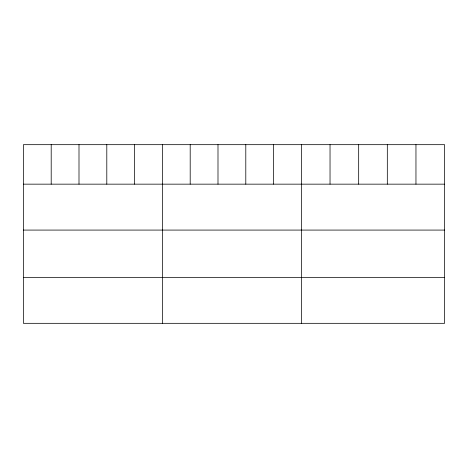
<?xml version="1.0" encoding="UTF-8"?>
<svg xmlns="http://www.w3.org/2000/svg" width="468" height="468" viewBox="0 0 468 468"><rect width="100%" height="100%" fill="white"/><g stroke="black" fill="none" stroke-linecap="round" stroke-linejoin="round"><path stroke-width="0.7" d="M444.6 184.158L444.6 323.324L23.4 323.324L23.4 144.676L444.6 144.676L444.6 184.158L23.4 184.158M23.4 230.081L444.6 230.081M23.4 277.395L444.6 277.395M415.958 144.676L415.958 184.158M387.317 144.676L387.317 184.158M358.675 144.676L358.675 184.158M330.034 144.676L330.034 184.158M301.392 144.676L301.392 323.324M273.593 144.676L273.593 184.158M245.794 144.676L245.794 184.158M217.994 144.676L217.994 184.158M190.195 144.676L190.195 184.158M162.396 144.676L162.396 323.324M134.597 144.676L134.597 184.158M106.798 144.676L106.798 184.158M78.998 144.676L78.998 184.158M51.199 144.676L51.199 184.158"/></g></svg>
